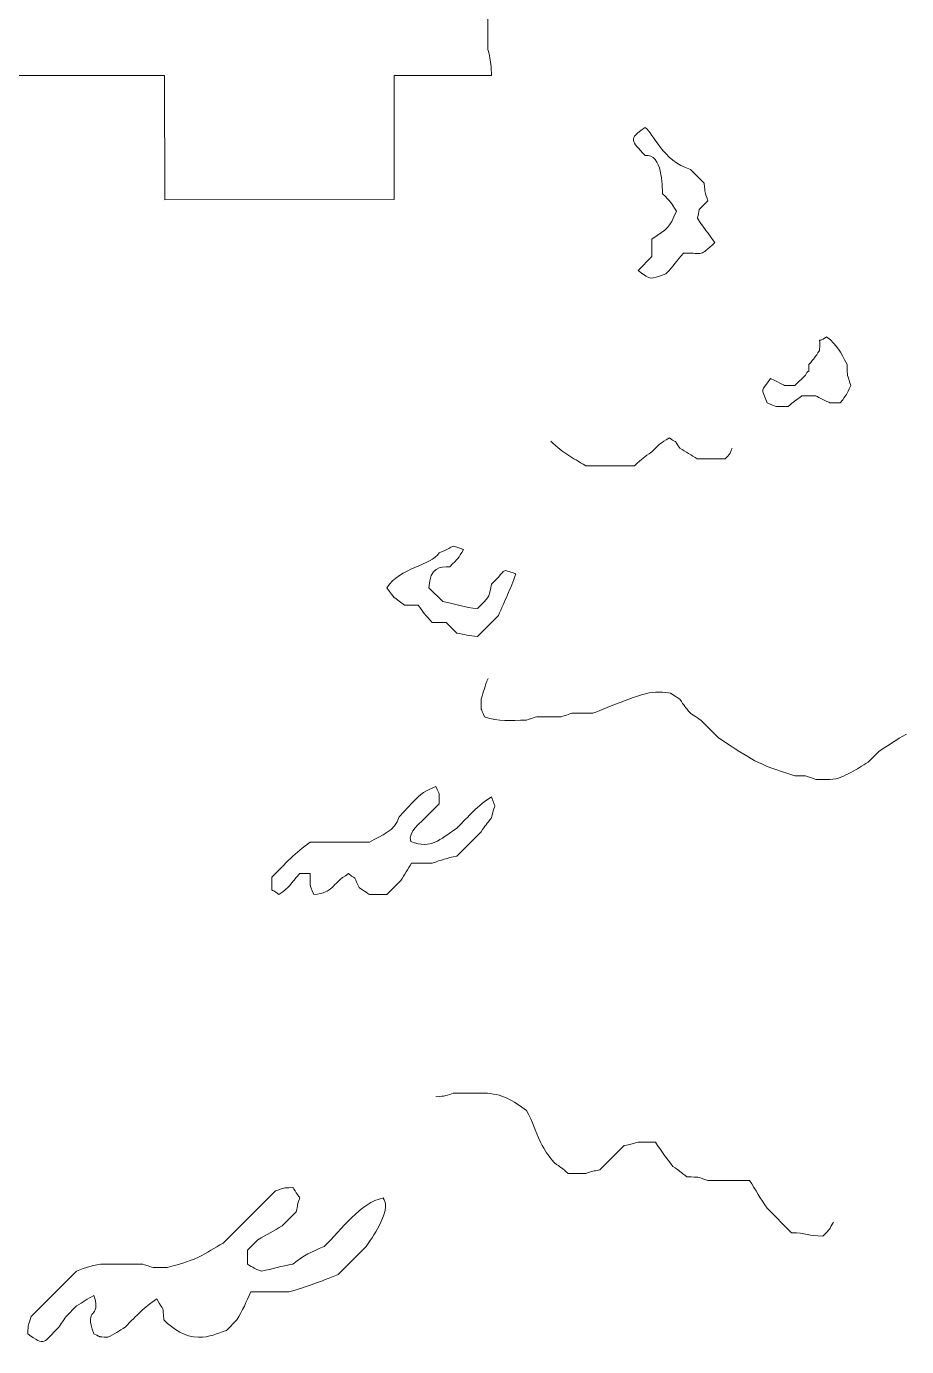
# Model space of a CAD drawing. Header units: centimetres. Extents: x -40.3 to 39, y -29.8 to 28.8.
# Drawn here: x -35.95 to -31.68, y -19.17 to -12.75 of the extents above; entities that cross this region are included whole.
import ezdxf

# ---------------------------------------------------------------- set-up
doc = ezdxf.new("R2010")
doc.units = ezdxf.units.CM
doc.header["$MEASUREMENT"] = 0
doc.layers.add('layer 1', color=7, linetype='Continuous')

msp = doc.modelspace()

# ---------------------------------------------------------------- linework, layer by layer
at = {"layer": 'layer 1', "color": 225, "lineweight": 0}
for points, knots in [([(-34.74378, -11.51179), (-34.74378, -11.51179), (-34.69296, -11.5626), (-34.69296, -11.5626), (-34.69296, -11.5626), (-34.548, -11.59317), (-34.42869, -11.70201), (-34.28638, -11.73202), (-34.28638, -11.73202), (-34.19093, -11.80734), (-33.99641, -11.92426), (-33.8798, -12.00306), (-33.8798, -12.00306), (-33.8798, -12.00306), (-33.81203, -12.07084), (-33.81203, -12.07084), (-33.81203, -12.07084), (-33.78444, -12.1121), (-33.78089, -12.11583), (-33.74427, -12.15551), (-33.74427, -12.15551), (-33.71727, -12.22287), (-33.67653, -12.28171), (-33.67653, -12.3588), (-33.67653, -12.3588), (-33.67653, -12.3588), (-33.67653, -12.40962), (-33.67653, -12.40962), (-33.67653, -12.40962), (-33.67653, -12.40962), (-33.67653, -12.51127), (-33.67653, -12.51127), (-33.67653, -12.51127), (-33.677, -12.51228), (-33.69243, -12.55925), (-33.69345, -12.56209), (-33.69345, -12.56209), (-33.69345, -12.56209), (-33.69345, -12.62986), (-33.69345, -12.62986), (-33.69345, -12.62986), (-33.69392, -12.63086), (-33.70937, -12.67783), (-33.7104, -12.68069), (-33.7104, -12.68069), (-33.7104, -12.68069), (-33.7104, -12.78233), (-33.7104, -12.78233), (-33.7104, -12.78233), (-33.7104, -12.78233), (-33.71042, -12.8162), (-33.71042, -12.8162), (-33.71042, -12.8162), (-33.71042, -12.8162), (-33.7104, -12.86702), (-33.7104, -12.86702), (-33.7104, -12.86702), (-33.69392, -12.91675), (-33.69345, -12.99264), (-33.69345, -12.99264), (-33.69345, -12.99264), (-33.69345, -12.99264), (-34.16639, -12.99264), (-34.16639, -12.99264), (-34.16639, -12.99264), (-34.16639, -12.99264), (-34.16551, -13.59487), (-34.16551, -13.59487), (-34.16551, -13.59487), (-34.16551, -13.59487), (-35.28077, -13.59648), (-35.28077, -13.59648), (-35.28077, -13.59648), (-35.28077, -13.59648), (-35.28164, -12.99262), (-35.28164, -12.99262), (-35.28164, -12.99262), (-35.28164, -12.99262), (-38.26751, -12.99262), (-38.26751, -12.99262), (-38.26751, -12.99262), (-38.26751, -12.99262), (-38.26662, -13.60563), (-38.26662, -13.60563), (-38.26662, -13.60563), (-38.26662, -13.60563), (-39.38189, -13.60723), (-39.38189, -13.60723), (-39.38189, -13.60723), (-39.38189, -13.60723), (-39.38279, -12.9926), (-39.38279, -12.9926), (-39.38279, -12.9926), (-39.38279, -12.9926), (-39.84303, -12.9926), (-39.84303, -12.9926), (-39.84303, -12.9926), (-39.84303, -12.9926), (-39.94466, -12.85003), (-39.94466, -12.85003), (-39.94466, -12.85003), (-39.94925, -12.79187), (-39.94404, -12.81951), (-39.96163, -12.76534), (-39.96163, -12.76534), (-39.96163, -12.76534), (-39.96161, -12.71452), (-39.96161, -12.71452), (-39.96161, -12.71452), (-39.96161, -12.71452), (-39.96161, -12.62983), (-39.96161, -12.62983), (-39.96161, -12.62983), (-39.96161, -12.62983), (-39.96161, -12.56207), (-39.96161, -12.56207), (-39.96161, -12.56207), (-39.94539, -12.51202), (-39.89764, -12.30647), (-39.89382, -12.2571), (-39.89382, -12.2571), (-39.84794, -12.17756), (-39.81929, -12.07334), (-39.78002, -11.98605), (-39.78002, -11.98605), (-39.7396, -11.8963), (-39.66072, -11.78192), (-39.60586, -11.69807), (-39.60586, -11.69807), (-39.60586, -11.69807), (-39.41952, -11.51174), (-39.41952, -11.51174), (-39.41952, -11.51174), (-39.35803, -11.47019), (-39.37528, -11.49177), (-39.33483, -11.42701), (-39.33483, -11.42701), (-39.37758, -11.36249), (-39.42667, -11.3417), (-39.50423, -11.32538), (-39.50423, -11.32538), (-39.56971, -11.27368), (-39.69866, -11.19081), (-39.77528, -11.13905), (-39.77528, -11.13905), (-39.77528, -11.13905), (-39.84303, -11.07127), (-39.84303, -11.07127), (-39.84303, -11.07127), (-39.89248, -10.9981), (-40.02939, -10.84928), (-40.02939, -10.76634), (-40.02939, -10.76634), (-40.02939, -10.76634), (-40.02941, -10.71552), (-40.02941, -10.71552), (-40.02941, -10.71552), (-39.90793, -10.34098), (-39.82781, -9.96208), (-39.66906, -9.59743), (-39.66906, -9.59743), (-39.57778, -9.38789), (-39.51392, -9.24478), (-39.40725, -9.03838), (-39.40725, -9.03838), (-39.30275, -8.8362), (-39.20906, -8.71034), (-39.16541, -8.47934), (-39.16541, -8.47934), (-39.18189, -8.42959), (-39.17824, -8.44816), (-39.18236, -8.39463), (-39.18236, -8.39463), (-39.20641, -8.36418), (-39.21249, -8.35786), (-39.23315, -8.32691), (-39.23315, -8.32691), (-39.26361, -8.30281), (-39.26995, -8.29677), (-39.30092, -8.27607), (-39.30092, -8.27607), (-39.30092, -8.27607), (-39.36868, -8.20831), (-39.36868, -8.20831), (-39.36868, -8.20831), (-39.39628, -8.16701), (-39.39982, -8.1633), (-39.4364, -8.12364), (-39.4364, -8.12364), (-39.458, -8.06988), (-39.47407, -8.03838), (-39.50419, -7.98807), (-39.50419, -7.98807), (-39.50419, -7.98807), (-39.50419, -7.92033), (-39.50419, -7.92033), (-39.50419, -7.92033), (-39.51915, -7.87871), (-39.51364, -7.89128), (-39.52113, -7.85256), (-39.52113, -7.85256), (-39.52066, -7.85156), (-39.50521, -7.80459), (-39.50421, -7.80175), (-39.50421, -7.80175), (-39.50421, -7.80175), (-39.50419, -7.73398), (-39.50419, -7.73398), (-39.50419, -7.73398), (-39.36586, -7.33427), (-39.08194, -7.11286), (-38.94513, -6.71755), (-38.94513, -6.71755), (-38.94513, -6.71755), (-38.94513, -6.41262), (-38.94513, -6.41262), (-38.94513, -6.41262), (-38.93015, -6.37096), (-38.93568, -6.38357), (-38.92818, -6.34488), (-38.92818, -6.34488), (-38.92818, -6.34488), (-38.8096, -6.22628), (-38.8096, -6.22628), (-38.8096, -6.22628), (-38.78324, -6.21046), (-38.67826, -6.14159), (-38.65713, -6.14159), (-38.65713, -6.14159), (-38.64656, -6.14157), (-38.55906, -6.18415), (-38.53853, -6.19239), (-38.53853, -6.19239), (-38.53853, -6.19239), (-38.47076, -6.19241), (-38.47076, -6.19241), (-38.47076, -6.19241), (-38.43903, -6.13943), (-38.36913, -6.01582), (-38.36913, -5.95522), (-38.36913, -5.95522), (-38.36913, -5.90767), (-38.429, -5.77801), (-38.45384, -5.73499), (-38.45384, -5.73499), (-38.45499, -5.68122), (-38.50419, -5.46681), (-38.52158, -5.41311), (-38.52158, -5.41311), (-38.52158, -5.41311), (-38.52158, -5.3284), (-38.52158, -5.3284), (-38.52158, -5.3284), (-38.52205, -5.3274), (-38.5375, -5.2804), (-38.53853, -5.27761), (-38.53853, -5.27761), (-38.53853, -5.27761), (-38.53855, -5.159), (-38.53855, -5.159), (-38.53855, -5.159), (-38.53855, -5.159), (-38.53853, -4.97266), (-38.53853, -4.97266), (-38.53853, -4.97266), (-38.53853, -4.97266), (-38.53853, -4.88795), (-38.53853, -4.88795), (-38.53853, -4.88795), (-38.53808, -4.88695), (-38.52261, -4.83997), (-38.52158, -4.83713), (-38.52158, -4.83713), (-38.52158, -4.83713), (-38.52158, -4.78631), (-38.52158, -4.78631), (-38.52158, -4.78631), (-38.50617, -4.74181), (-38.49678, -4.71578), (-38.48771, -4.66775), (-38.48771, -4.66775), (-38.48771, -4.66775), (-38.41995, -4.59997), (-38.41995, -4.59997), (-38.41995, -4.59997), (-38.40891, -4.59497), (-38.37959, -4.58304), (-38.36913, -4.58302), (-38.36913, -4.58302), (-38.36913, -4.58302), (-38.31831, -4.58304), (-38.31831, -4.58304), (-38.31831, -4.58304), (-38.2657, -4.6001), (-38.23541, -4.59986), (-38.18278, -4.61694), (-38.18278, -4.61694), (-38.18278, -4.61694), (-38.11502, -4.61692), (-38.11502, -4.61692), (-38.11502, -4.61692), (-38.11502, -4.61692), (-38.04726, -4.61692), (-38.04726, -4.61692), (-38.04726, -4.61692), (-38.01708, -4.61694), (-37.44754, -4.27891), (-37.3188, -4.22726), (-37.3188, -4.22726), (-37.24918, -4.22726), (-37.27511, -4.22171), (-37.21717, -4.24423), (-37.21717, -4.24423), (-37.21717, -4.24423), (-37.21714, -4.44752), (-37.21714, -4.44752), (-37.21714, -4.44752), (-37.21759, -4.44852), (-37.23307, -4.4955), (-37.23409, -4.49833), (-37.23409, -4.49833), (-37.23409, -4.49833), (-37.23411, -4.5661), (-37.23411, -4.5661), (-37.23411, -4.5661), (-37.21764, -4.61583), (-37.22126, -4.59726), (-37.21714, -4.65079), (-37.21714, -4.65079), (-37.18927, -4.73129), (-37.21153, -4.70043), (-37.14938, -4.76937), (-37.14938, -4.76937), (-37.07976, -4.76939), (-37.10569, -4.77494), (-37.04775, -4.75244), (-37.04775, -4.75244), (-36.99832, -4.77543), (-36.96301, -4.78567), (-36.91222, -4.80324), (-36.91222, -4.80324), (-36.81438, -4.80324), (-36.69294, -4.78695), (-36.60729, -4.82019), (-36.60729, -4.82019), (-36.61636, -4.86823), (-36.62575, -4.89429), (-36.64112, -4.93877), (-36.64112, -4.93877), (-36.64112, -4.93877), (-36.72585, -5.0235), (-36.72585, -5.0235), (-36.72585, -5.0235), (-36.79541, -5.03814), (-36.77387, -5.027), (-36.81054, -5.07432), (-36.81054, -5.07432), (-36.78156, -5.1224), (-36.78546, -5.11536), (-36.7428, -5.15898), (-36.7428, -5.15898), (-36.71911, -5.232), (-36.7146, -5.23889), (-36.7428, -5.31146), (-36.7428, -5.31146), (-36.80762, -5.33664), (-36.80499, -5.3284), (-36.87835, -5.3284), (-36.87835, -5.3284), (-36.9138, -5.37337), (-36.99691, -5.57967), (-36.99691, -5.63333), (-36.99691, -5.63333), (-36.99691, -5.69704), (-36.88155, -5.8595), (-36.8614, -5.9552), (-36.8614, -5.9552), (-36.90942, -5.99313), (-36.93192, -6.00201), (-36.97998, -6.03991), (-36.97998, -6.03991), (-36.98476, -6.10236), (-36.99548, -6.10846), (-36.99691, -6.17544), (-36.99691, -6.17544), (-36.99691, -6.17544), (-37.06467, -6.24322), (-37.06467, -6.24322), (-37.06467, -6.24322), (-37.06467, -6.24322), (-37.06467, -6.31097), (-37.06467, -6.31097), (-37.06467, -6.31097), (-37.06467, -6.31097), (-37.11547, -6.36176), (-37.11547, -6.36176), (-37.11547, -6.36176), (-37.12191, -6.4453), (-37.12567, -6.43495), (-37.18325, -6.49733), (-37.18325, -6.49733), (-37.18325, -6.49733), (-37.26792, -6.49731), (-37.26792, -6.49731), (-37.26792, -6.49731), (-37.31009, -6.48363), (-37.34437, -6.4771), (-37.38652, -6.46344), (-37.38652, -6.46344), (-37.38652, -6.46344), (-37.43734, -6.46342), (-37.43734, -6.46342), (-37.43734, -6.46342), (-37.47896, -6.44846), (-37.46637, -6.45396), (-37.50508, -6.44652), (-37.50508, -6.44652), (-37.555, -6.45595), (-37.57822, -6.46173), (-37.62368, -6.48037), (-37.62368, -6.48037), (-37.62368, -6.48037), (-37.62368, -6.5312), (-37.62368, -6.5312), (-37.62368, -6.5312), (-37.55099, -6.58034), (-37.50258, -6.63534), (-37.43734, -6.7006), (-37.43734, -6.7006), (-37.43623, -6.70261), (-37.40532, -6.74854), (-37.40345, -6.75142), (-37.40345, -6.75142), (-37.40345, -6.75142), (-37.35265, -6.80226), (-37.35265, -6.80226), (-37.35265, -6.80226), (-37.31859, -6.85429), (-37.23405, -6.98015), (-37.23405, -7.0394), (-37.23405, -7.0394), (-37.23405, -7.0394), (-37.23405, -7.09022), (-37.23405, -7.09022), (-37.23405, -7.09022), (-37.23405, -7.24079), (-37.4441, -7.27688), (-37.3357, -7.42904), (-37.3357, -7.42904), (-37.28941, -7.41049), (-37.28465, -7.40584), (-37.23405, -7.39519), (-37.23405, -7.39519), (-37.23405, -7.39519), (-37.08157, -7.54766), (-37.08157, -7.54766), (-37.08157, -7.54766), (-37.10305, -7.60174), (-37.09703, -7.56382), (-37.0985, -7.63235), (-37.0985, -7.63235), (-37.03366, -7.65749), (-37.03633, -7.64929), (-36.96295, -7.64927), (-36.96295, -7.64927), (-36.73729, -7.57118), (-36.45661, -7.38308), (-36.25146, -7.34435), (-36.25146, -7.34435), (-36.23409, -7.37374), (-36.21817, -7.39975), (-36.20062, -7.42904), (-36.20062, -7.42904), (-36.19371, -7.51744), (-36.21518, -7.44577), (-36.16675, -7.51377)], [0, 0, 0, 0, 0.0083333, 0.0083333, 0.0083333, 0.0083333, 0.0166667, 0.0166667, 0.0166667, 0.0166667, 0.025, 0.025, 0.025, 0.025, 0.0333333, 0.0333333, 0.0333333, 0.0333333, 0.0416667, 0.0416667, 0.0416667, 0.0416667, 0.05, 0.05, 0.05, 0.05, 0.0583333, 0.0583333, 0.0583333, 0.0583333, 0.0666667, 0.0666667, 0.0666667, 0.0666667, 0.075, 0.075, 0.075, 0.075, 0.0833333, 0.0833333, 0.0833333, 0.0833333, 0.0916667, 0.0916667, 0.0916667, 0.0916667, 0.1, 0.1, 0.1, 0.1, 0.1083333, 0.1083333, 0.1083333, 0.1083333, 0.1166667, 0.1166667, 0.1166667, 0.1166667, 0.125, 0.125, 0.125, 0.125, 0.1333333, 0.1333333, 0.1333333, 0.1333333, 0.1416667, 0.1416667, 0.1416667, 0.1416667, 0.15, 0.15, 0.15, 0.15, 0.1583333, 0.1583333, 0.1583333, 0.1583333, 0.1666667, 0.1666667, 0.1666667, 0.1666667, 0.175, 0.175, 0.175, 0.175, 0.1833333, 0.1833333, 0.1833333, 0.1833333, 0.1916667, 0.1916667, 0.1916667, 0.1916667, 0.2, 0.2, 0.2, 0.2, 0.2083333, 0.2083333, 0.2083333, 0.2083333, 0.2166667, 0.2166667, 0.2166667, 0.2166667, 0.225, 0.225, 0.225, 0.225, 0.2333333, 0.2333333, 0.2333333, 0.2333333, 0.2416667, 0.2416667, 0.2416667, 0.2416667, 0.25, 0.25, 0.25, 0.25, 0.2583333, 0.2583333, 0.2583333, 0.2583333, 0.2666667, 0.2666667, 0.2666667, 0.2666667, 0.275, 0.275, 0.275, 0.275, 0.2833333, 0.2833333, 0.2833333, 0.2833333, 0.2916667, 0.2916667, 0.2916667, 0.2916667, 0.3, 0.3, 0.3, 0.3, 0.3083333, 0.3083333, 0.3083333, 0.3083333, 0.3166667, 0.3166667, 0.3166667, 0.3166667, 0.325, 0.325, 0.325, 0.325, 0.3333333, 0.3333333, 0.3333333, 0.3333333, 0.3416667, 0.3416667, 0.3416667, 0.3416667, 0.35, 0.35, 0.35, 0.35, 0.3583333, 0.3583333, 0.3583333, 0.3583333, 0.3666667, 0.3666667, 0.3666667, 0.3666667, 0.375, 0.375, 0.375, 0.375, 0.3833333, 0.3833333, 0.3833333, 0.3833333, 0.3916667, 0.3916667, 0.3916667, 0.3916667, 0.4, 0.4, 0.4, 0.4, 0.4083333, 0.4083333, 0.4083333, 0.4083333, 0.4166667, 0.4166667, 0.4166667, 0.4166667, 0.425, 0.425, 0.425, 0.425, 0.4333333, 0.4333333, 0.4333333, 0.4333333, 0.4416667, 0.4416667, 0.4416667, 0.4416667, 0.45, 0.45, 0.45, 0.45, 0.4583333, 0.4583333, 0.4583333, 0.4583333, 0.4666667, 0.4666667, 0.4666667, 0.4666667, 0.475, 0.475, 0.475, 0.475, 0.4833333, 0.4833333, 0.4833333, 0.4833333, 0.4916667, 0.4916667, 0.4916667, 0.4916667, 0.5, 0.5, 0.5, 0.5, 0.5083333, 0.5083333, 0.5083333, 0.5083333, 0.5166667, 0.5166667, 0.5166667, 0.5166667, 0.525, 0.525, 0.525, 0.525, 0.5333333, 0.5333333, 0.5333333, 0.5333333, 0.5416667, 0.5416667, 0.5416667, 0.5416667, 0.55, 0.55, 0.55, 0.55, 0.5583333, 0.5583333, 0.5583333, 0.5583333, 0.5666667, 0.5666667, 0.5666667, 0.5666667, 0.575, 0.575, 0.575, 0.575, 0.5833333, 0.5833333, 0.5833333, 0.5833333, 0.5916667, 0.5916667, 0.5916667, 0.5916667, 0.6, 0.6, 0.6, 0.6, 0.6083333, 0.6083333, 0.6083333, 0.6083333, 0.6166667, 0.6166667, 0.6166667, 0.6166667, 0.625, 0.625, 0.625, 0.625, 0.6333333, 0.6333333, 0.6333333, 0.6333333, 0.6416667, 0.6416667, 0.6416667, 0.6416667, 0.65, 0.65, 0.65, 0.65, 0.6583333, 0.6583333, 0.6583333, 0.6583333, 0.6666667, 0.6666667, 0.6666667, 0.6666667, 0.675, 0.675, 0.675, 0.675, 0.6833333, 0.6833333, 0.6833333, 0.6833333, 0.6916667, 0.6916667, 0.6916667, 0.6916667, 0.7, 0.7, 0.7, 0.7, 0.7083333, 0.7083333, 0.7083333, 0.7083333, 0.7166667, 0.7166667, 0.7166667, 0.7166667, 0.725, 0.725, 0.725, 0.725, 0.7333333, 0.7333333, 0.7333333, 0.7333333, 0.7416667, 0.7416667, 0.7416667, 0.7416667, 0.75, 0.75, 0.75, 0.75, 0.7583333, 0.7583333, 0.7583333, 0.7583333, 0.7666667, 0.7666667, 0.7666667, 0.7666667, 0.775, 0.775, 0.775, 0.775, 0.7833333, 0.7833333, 0.7833333, 0.7833333, 0.7916667, 0.7916667, 0.7916667, 0.7916667, 0.8, 0.8, 0.8, 0.8, 0.8083333, 0.8083333, 0.8083333, 0.8083333, 0.8166667, 0.8166667, 0.8166667, 0.8166667, 0.825, 0.825, 0.825, 0.825, 0.8333333, 0.8333333, 0.8333333, 0.8333333, 0.8416667, 0.8416667, 0.8416667, 0.8416667, 0.85, 0.85, 0.85, 0.85, 0.8583333, 0.8583333, 0.8583333, 0.8583333, 0.8666667, 0.8666667, 0.8666667, 0.8666667, 0.875, 0.875, 0.875, 0.875, 0.8833333, 0.8833333, 0.8833333, 0.8833333, 0.8916667, 0.8916667, 0.8916667, 0.8916667, 0.9, 0.9, 0.9, 0.9, 0.9083333, 0.9083333, 0.9083333, 0.9083333, 0.9166667, 0.9166667, 0.9166667, 0.9166667, 0.925, 0.925, 0.925, 0.925, 0.9333333, 0.9333333, 0.9333333, 0.9333333, 0.9416667, 0.9416667, 0.9416667, 0.9416667, 0.95, 0.95, 0.95, 0.95, 0.9583333, 0.9583333, 0.9583333, 0.9583333, 0.9666667, 0.9666667, 0.9666667, 0.9666667, 0.975, 0.975, 0.975, 0.975, 0.9833333, 0.9833333, 0.9833333, 0.9833333, 1, 1, 1, 1]), ([(-32.60878, -13.80446), (-32.63781, -13.7615), (-32.6666, -13.7298), (-32.69347, -13.68586), (-32.69347, -13.68586), (-32.67497, -13.61767), (-32.6984, -13.663), (-32.64265, -13.60119), (-32.64265, -13.60119), (-32.65915, -13.55146), (-32.65548, -13.57001), (-32.65958, -13.51648), (-32.65958, -13.51648), (-32.65958, -13.51648), (-32.72736, -13.44872), (-32.72736, -13.44872), (-32.72736, -13.44872), (-32.86238, -13.4074), (-32.90417, -13.27494), (-32.94758, -13.24545), (-32.94758, -13.24545), (-33.03186, -13.30263), (-33.01261, -13.30884), (-32.94758, -13.38098), (-32.94758, -13.38098), (-32.86191, -13.37159), (-32.86398, -13.53266), (-32.86287, -13.56732), (-32.86287, -13.56732), (-32.81982, -13.61037), (-32.82375, -13.60527), (-32.79513, -13.65203), (-32.79513, -13.65203), (-32.83111, -13.7371), (-32.83628, -13.73523), (-32.91371, -13.78756), (-32.91371, -13.78756), (-32.91371, -13.78756), (-32.91371, -13.87227), (-32.91371, -13.87227), (-32.91371, -13.87227), (-32.91371, -13.87227), (-32.98149, -13.93999), (-32.98149, -13.93999), (-32.98149, -13.93999), (-32.91166, -13.98974), (-32.93008, -13.98423), (-32.84594, -13.95694), (-32.84594, -13.95694), (-32.80953, -13.91752), (-32.79342, -13.895), (-32.76123, -13.8553), (-32.76123, -13.8553), (-32.6545, -13.85528), (-32.68685, -13.87487), (-32.60878, -13.80446)], [0, 0, 0, 0, 0.0666667, 0.0666667, 0.0666667, 0.0666667, 0.1333333, 0.1333333, 0.1333333, 0.1333333, 0.2, 0.2, 0.2, 0.2, 0.2666667, 0.2666667, 0.2666667, 0.2666667, 0.3333333, 0.3333333, 0.3333333, 0.3333333, 0.4, 0.4, 0.4, 0.4, 0.4666667, 0.4666667, 0.4666667, 0.4666667, 0.5333333, 0.5333333, 0.5333333, 0.5333333, 0.6, 0.6, 0.6, 0.6, 0.6666667, 0.6666667, 0.6666667, 0.6666667, 0.7333333, 0.7333333, 0.7333333, 0.7333333, 0.8, 0.8, 0.8, 0.8, 0.8666667, 0.8666667, 0.8666667, 0.8666667, 1, 1, 1, 1]), ([(-31.96502, -14.39733), (-32.00397, -14.33229), (-32.0076, -14.30636), (-32.06665, -14.26182), (-32.06665, -14.26182), (-32.1195, -14.30557), (-32.09169, -14.24169), (-32.10056, -14.32956), (-32.10056, -14.32956), (-32.12105, -14.36164), (-32.12662, -14.36661), (-32.15136, -14.3973), (-32.15136, -14.3973), (-32.15136, -14.46483), (-32.1485, -14.40221), (-32.16829, -14.44812), (-32.16829, -14.44812), (-32.16829, -14.44812), (-32.21912, -14.49896), (-32.21912, -14.49896), (-32.21912, -14.49896), (-32.21912, -14.49896), (-32.26994, -14.49894), (-32.26994, -14.49894), (-32.26994, -14.49894), (-32.28074, -14.49281), (-32.32595, -14.47126), (-32.33768, -14.46509), (-32.33768, -14.46509), (-32.38468, -14.53106), (-32.38432, -14.50718), (-32.35463, -14.58369), (-32.35463, -14.58369), (-32.29666, -14.60619), (-32.32262, -14.6006), (-32.253, -14.6006), (-32.253, -14.6006), (-32.22254, -14.57654), (-32.21618, -14.57048), (-32.18523, -14.5498), (-32.18523, -14.5498), (-32.18523, -14.5498), (-32.11747, -14.54978), (-32.11747, -14.54978), (-32.11747, -14.54978), (-32.10667, -14.55597), (-32.06144, -14.57752), (-32.04973, -14.58369), (-32.04973, -14.58369), (-32.04973, -14.58369), (-31.99891, -14.58369), (-31.99891, -14.58369), (-31.99891, -14.58369), (-31.96339, -14.53494), (-31.97313, -14.55038), (-31.94809, -14.49896), (-31.94809, -14.49896), (-31.96623, -14.44298), (-31.96504, -14.46127), (-31.96502, -14.39733)], [0, 0, 0, 0, 0.0625, 0.0625, 0.0625, 0.0625, 0.125, 0.125, 0.125, 0.125, 0.1875, 0.1875, 0.1875, 0.1875, 0.25, 0.25, 0.25, 0.25, 0.3125, 0.3125, 0.3125, 0.3125, 0.375, 0.375, 0.375, 0.375, 0.4375, 0.4375, 0.4375, 0.4375, 0.5, 0.5, 0.5, 0.5, 0.5625, 0.5625, 0.5625, 0.5625, 0.625, 0.625, 0.625, 0.625, 0.6875, 0.6875, 0.6875, 0.6875, 0.75, 0.75, 0.75, 0.75, 0.8125, 0.8125, 0.8125, 0.8125, 0.875, 0.875, 0.875, 0.875, 1, 1, 1, 1]), ([(-33.40502, -14.7701), (-33.3398, -14.83033), (-33.3055, -14.84681), (-33.23558, -14.8887), (-33.23558, -14.8887), (-33.23558, -14.8887), (-32.99844, -14.88872), (-32.99844, -14.88872), (-32.99844, -14.88872), (-32.95859, -14.85202), (-32.95479, -14.84871), (-32.91371, -14.82094), (-32.91371, -14.82094), (-32.87066, -14.77791), (-32.87578, -14.78178), (-32.82902, -14.7532), (-32.82902, -14.7532), (-32.77664, -14.79091), (-32.8167, -14.75094), (-32.7782, -14.80401), (-32.7782, -14.80401), (-32.74881, -14.82135), (-32.7228, -14.83727), (-32.69351, -14.85481), (-32.69351, -14.85481), (-32.69351, -14.85481), (-32.55801, -14.85481), (-32.55801, -14.85481), (-32.55801, -14.85481), (-32.52277, -14.81964), (-32.53558, -14.82418), (-32.52409, -14.80401)], [0, 0, 0, 0, 0.1111111, 0.1111111, 0.1111111, 0.1111111, 0.2222222, 0.2222222, 0.2222222, 0.2222222, 0.3333333, 0.3333333, 0.3333333, 0.3333333, 0.4444444, 0.4444444, 0.4444444, 0.4444444, 0.5555556, 0.5555556, 0.5555556, 0.5555556, 0.6666667, 0.6666667, 0.6666667, 0.6666667, 0.7777778, 0.7777778, 0.7777778, 0.7777778, 1, 1, 1, 1]), ([(-33.57438, -15.41378), (-33.65384, -15.39075), (-33.61115, -15.38456), (-33.69298, -15.4646), (-33.69298, -15.4646), (-33.70956, -15.54329), (-33.70444, -15.52218), (-33.76074, -15.58318), (-33.76074, -15.58318), (-33.82492, -15.57825), (-33.86857, -15.56094), (-33.93014, -15.54931), (-33.93014, -15.54931), (-33.93014, -15.54931), (-33.99791, -15.48157), (-33.99791, -15.48157), (-33.99791, -15.48157), (-33.99148, -15.38025), (-33.94261, -15.37948), (-33.89627, -15.37993), (-33.89627, -15.37993), (-33.85322, -15.33688), (-33.85713, -15.34198), (-33.82853, -15.29522), (-33.82853, -15.29522), (-33.90579, -15.27115), (-33.85677, -15.27593), (-33.94711, -15.31215), (-33.94711, -15.31215), (-33.98847, -15.3759), (-34.13687, -15.38269), (-34.20124, -15.48159), (-34.20124, -15.48159), (-34.16248, -15.54003), (-34.17388, -15.51977), (-34.11653, -15.56626), (-34.11653, -15.56626), (-34.11653, -15.56626), (-34.04877, -15.56628), (-34.04877, -15.56628), (-34.04877, -15.56628), (-34.02117, -15.60755), (-34.01763, -15.61129), (-33.981, -15.65099), (-33.981, -15.65099), (-33.981, -15.65099), (-33.91326, -15.65097), (-33.91326, -15.65097), (-33.91326, -15.65097), (-33.91326, -15.65097), (-33.86244, -15.7018), (-33.86244, -15.7018), (-33.86244, -15.7018), (-33.82477, -15.70891), (-33.80104, -15.71563), (-33.76081, -15.71871), (-33.76081, -15.71871), (-33.76081, -15.71871), (-33.65917, -15.61707), (-33.65917, -15.61707), (-33.65917, -15.61707), (-33.62996, -15.54423), (-33.60108, -15.49064), (-33.57438, -15.41378)], [0, 0, 0, 0, 0.0588235, 0.0588235, 0.0588235, 0.0588235, 0.1176471, 0.1176471, 0.1176471, 0.1176471, 0.1764706, 0.1764706, 0.1764706, 0.1764706, 0.2352941, 0.2352941, 0.2352941, 0.2352941, 0.2941176, 0.2941176, 0.2941176, 0.2941176, 0.3529412, 0.3529412, 0.3529412, 0.3529412, 0.4117647, 0.4117647, 0.4117647, 0.4117647, 0.4705882, 0.4705882, 0.4705882, 0.4705882, 0.5294118, 0.5294118, 0.5294118, 0.5294118, 0.5882353, 0.5882353, 0.5882353, 0.5882353, 0.6470588, 0.6470588, 0.6470588, 0.6470588, 0.7058824, 0.7058824, 0.7058824, 0.7058824, 0.7647059, 0.7647059, 0.7647059, 0.7647059, 0.8235294, 0.8235294, 0.8235294, 0.8235294, 0.8823529, 0.8823529, 0.8823529, 0.8823529, 1, 1, 1, 1]), ([(-33.70995, -15.92202), (-33.72625, -15.96187), (-33.73054, -15.98274), (-33.7438, -16.02366), (-33.7438, -16.02366), (-33.7438, -16.09174), (-33.74674, -16.05716), (-33.72685, -16.10837), (-33.72685, -16.10837), (-33.65676, -16.13556), (-33.6037, -16.12529), (-33.52356, -16.12529), (-33.52356, -16.12529), (-33.52254, -16.12488), (-33.47558, -16.10939), (-33.47274, -16.10839), (-33.47274, -16.10839), (-33.47274, -16.10839), (-33.35416, -16.10839), (-33.35416, -16.10839), (-33.35416, -16.10839), (-33.35314, -16.10798), (-33.30616, -16.09244), (-33.30334, -16.09144), (-33.30334, -16.09144), (-33.30334, -16.09144), (-33.20171, -16.09144), (-33.20171, -16.09144), (-33.20171, -16.09144), (-33.12502, -16.06487), (-32.96884, -15.98978), (-32.89678, -15.98981), (-32.89678, -15.98981), (-32.89678, -15.98981), (-32.86289, -15.98981), (-32.86289, -15.98981), (-32.86289, -15.98981), (-32.81359, -15.98981), (-32.81683, -16.00137), (-32.77818, -16.02366), (-32.77818, -16.02366), (-32.75767, -16.05571), (-32.75212, -16.06075), (-32.72736, -16.09144), (-32.72736, -16.09144), (-32.7254, -16.09244), (-32.67943, -16.12345), (-32.67657, -16.12531), (-32.67657, -16.12531), (-32.67657, -16.12531), (-32.59186, -16.21), (-32.59186, -16.21), (-32.59186, -16.21), (-32.41644, -16.32474), (-32.41586, -16.33257), (-32.21915, -16.39637), (-32.21915, -16.39637), (-32.21915, -16.39637), (-32.16835, -16.39637), (-32.16835, -16.39637), (-32.16835, -16.39637), (-32.16733, -16.39677), (-32.12035, -16.41227), (-32.11751, -16.41329), (-32.11751, -16.41329), (-32.11751, -16.41329), (-32.04977, -16.41331), (-32.04977, -16.41331), (-32.04977, -16.41331), (-32.00928, -16.41329), (-31.98111, -16.39474), (-31.94813, -16.3794), (-31.94813, -16.3794), (-31.91565, -16.36237), (-31.89454, -16.34896), (-31.8634, -16.3286), (-31.8634, -16.3286), (-31.8634, -16.3286), (-31.81258, -16.27776), (-31.81258, -16.27776), (-31.81258, -16.27776), (-31.76518, -16.2468), (-31.72662, -16.21958), (-31.67708, -16.19308)], [0, 0, 0, 0, 0.0454545, 0.0454545, 0.0454545, 0.0454545, 0.0909091, 0.0909091, 0.0909091, 0.0909091, 0.1363636, 0.1363636, 0.1363636, 0.1363636, 0.1818182, 0.1818182, 0.1818182, 0.1818182, 0.2272727, 0.2272727, 0.2272727, 0.2272727, 0.2727273, 0.2727273, 0.2727273, 0.2727273, 0.3181818, 0.3181818, 0.3181818, 0.3181818, 0.3636364, 0.3636364, 0.3636364, 0.3636364, 0.4090909, 0.4090909, 0.4090909, 0.4090909, 0.4545455, 0.4545455, 0.4545455, 0.4545455, 0.5, 0.5, 0.5, 0.5, 0.5454545, 0.5454545, 0.5454545, 0.5454545, 0.5909091, 0.5909091, 0.5909091, 0.5909091, 0.6363636, 0.6363636, 0.6363636, 0.6363636, 0.6818182, 0.6818182, 0.6818182, 0.6818182, 0.7272727, 0.7272727, 0.7272727, 0.7272727, 0.7727273, 0.7727273, 0.7727273, 0.7727273, 0.8181818, 0.8181818, 0.8181818, 0.8181818, 0.8636364, 0.8636364, 0.8636364, 0.8636364, 0.9090909, 0.9090909, 0.9090909, 0.9090909, 1, 1, 1, 1]), ([(-34.09956, -16.54895), (-34.03509, -16.48445), (-34.04249, -16.48046), (-33.96404, -16.44731), (-33.96404, -16.44731), (-33.94417, -16.49847), (-33.94709, -16.46394), (-33.94709, -16.532), (-33.94709, -16.532), (-33.94709, -16.532), (-34.03178, -16.61669), (-34.03178, -16.61669), (-34.03178, -16.61669), (-34.03178, -16.61669), (-34.10236, -16.6684), (-34.08501, -16.71527), (-34.08501, -16.71527), (-33.98461, -16.7536), (-33.94799, -16.70652), (-33.8624, -16.65056), (-33.8624, -16.65056), (-33.80358, -16.59174), (-33.75998, -16.53909), (-33.69298, -16.49809), (-33.69298, -16.49809), (-33.6688, -16.57578), (-33.67595, -16.50959), (-33.69298, -16.59972), (-33.69298, -16.59972), (-33.71706, -16.63018), (-33.72312, -16.63654), (-33.7438, -16.66751), (-33.7438, -16.66751), (-33.7438, -16.66751), (-33.8624, -16.78609), (-33.8624, -16.78609), (-33.8624, -16.78609), (-33.91044, -16.79516), (-33.93648, -16.80455), (-33.98098, -16.81996), (-33.98098, -16.81996), (-33.98098, -16.81996), (-34.08262, -16.81998), (-34.08262, -16.81998), (-34.08262, -16.81998), (-34.09997, -16.84935), (-34.11589, -16.87534), (-34.13346, -16.90465), (-34.13346, -16.90465), (-34.13346, -16.90465), (-34.2012, -16.97243), (-34.2012, -16.97243), (-34.2012, -16.97243), (-34.2012, -16.97243), (-34.28589, -16.97241), (-34.28589, -16.97241), (-34.28589, -16.97241), (-34.28791, -16.97141), (-34.33382, -16.94038), (-34.3367, -16.93854), (-34.3367, -16.93854), (-34.37173, -16.86489), (-34.33824, -16.91186), (-34.38752, -16.8708), (-34.38752, -16.8708), (-34.47725, -16.92567), (-34.4555, -16.96242), (-34.55694, -16.97243), (-34.55694, -16.97243), (-34.57946, -16.91447), (-34.57389, -16.94042), (-34.57389, -16.8708), (-34.57389, -16.8708), (-34.57389, -16.8708), (-34.62471, -16.8708), (-34.62471, -16.8708), (-34.62471, -16.8708), (-34.67606, -16.92642), (-34.66871, -16.93425), (-34.72636, -16.97243), (-34.72636, -16.97243), (-34.77336, -16.93203), (-34.75821, -16.9808), (-34.76021, -16.88772), (-34.76021, -16.88772), (-34.69497, -16.82248), (-34.64654, -16.76746), (-34.57387, -16.71835), (-34.57387, -16.71835), (-34.57387, -16.71835), (-34.28587, -16.71832), (-34.28587, -16.71832), (-34.28587, -16.71832), (-34.22572, -16.6823), (-34.16413, -16.66601), (-34.14118, -16.59501), (-34.14118, -16.59501), (-34.14118, -16.59501), (-34.09956, -16.54895), (-34.09956, -16.54895)], [0, 0, 0, 0, 0.0384615, 0.0384615, 0.0384615, 0.0384615, 0.0769231, 0.0769231, 0.0769231, 0.0769231, 0.1153846, 0.1153846, 0.1153846, 0.1153846, 0.1538462, 0.1538462, 0.1538462, 0.1538462, 0.1923077, 0.1923077, 0.1923077, 0.1923077, 0.2307692, 0.2307692, 0.2307692, 0.2307692, 0.2692308, 0.2692308, 0.2692308, 0.2692308, 0.3076923, 0.3076923, 0.3076923, 0.3076923, 0.3461538, 0.3461538, 0.3461538, 0.3461538, 0.3846154, 0.3846154, 0.3846154, 0.3846154, 0.4230769, 0.4230769, 0.4230769, 0.4230769, 0.4615385, 0.4615385, 0.4615385, 0.4615385, 0.5, 0.5, 0.5, 0.5, 0.5384615, 0.5384615, 0.5384615, 0.5384615, 0.5769231, 0.5769231, 0.5769231, 0.5769231, 0.6153846, 0.6153846, 0.6153846, 0.6153846, 0.6538462, 0.6538462, 0.6538462, 0.6538462, 0.6923077, 0.6923077, 0.6923077, 0.6923077, 0.7307692, 0.7307692, 0.7307692, 0.7307692, 0.7692308, 0.7692308, 0.7692308, 0.7692308, 0.8076923, 0.8076923, 0.8076923, 0.8076923, 0.8461538, 0.8461538, 0.8461538, 0.8461538, 0.8846154, 0.8846154, 0.8846154, 0.8846154, 0.9230769, 0.9230769, 0.9230769, 0.9230769, 1, 1, 1, 1]), ([(-33.96404, -17.95493), (-33.90827, -17.95054), (-33.93147, -17.95534), (-33.87933, -17.93799), (-33.87933, -17.93799), (-33.87933, -17.93799), (-33.82851, -17.93801), (-33.82851, -17.93801), (-33.82851, -17.93801), (-33.82851, -17.93801), (-33.72687, -17.93799), (-33.72687, -17.93799), (-33.72687, -17.93799), (-33.64694, -17.93801), (-33.58394, -17.97506), (-33.52358, -18.02268), (-33.52358, -18.02268), (-33.48986, -18.08113), (-33.4832, -18.11629), (-33.45584, -18.17517), (-33.45584, -18.17517), (-33.43031, -18.22294), (-33.42378, -18.23275), (-33.3881, -18.27681), (-33.3881, -18.27681), (-33.35604, -18.29736), (-33.351, -18.30286), (-33.32031, -18.32762), (-33.32031, -18.32762), (-33.32031, -18.32762), (-33.23562, -18.32762), (-33.23562, -18.32762), (-33.23562, -18.32762), (-33.19398, -18.31264), (-33.2066, -18.31817), (-33.16786, -18.31068), (-33.16786, -18.31068), (-33.16786, -18.31068), (-33.04928, -18.1921), (-33.04928, -18.1921), (-33.04928, -18.1921), (-33.01289, -18.18445), (-33.02015, -18.18795), (-32.98151, -18.17517), (-32.98151, -18.17517), (-32.98151, -18.17517), (-32.89683, -18.17515), (-32.89683, -18.17515), (-32.89683, -18.17515), (-32.86786, -18.21941), (-32.84684, -18.25089), (-32.81212, -18.29375), (-32.81212, -18.29375), (-32.78006, -18.31424), (-32.77506, -18.31981), (-32.74437, -18.34455), (-32.74437, -18.34455), (-32.67776, -18.34596), (-32.70256, -18.34209), (-32.64274, -18.36149), (-32.64274, -18.36149), (-32.64274, -18.36149), (-32.43943, -18.36147), (-32.43943, -18.36147), (-32.43943, -18.36147), (-32.4111, -18.40881), (-32.38536, -18.45013), (-32.35476, -18.49702), (-32.35476, -18.49702), (-32.35476, -18.49702), (-32.23616, -18.6156), (-32.23616, -18.6156), (-32.23616, -18.6156), (-32.16515, -18.6172), (-32.15469, -18.63103), (-32.0837, -18.63255), (-32.0837, -18.63255), (-32.04396, -18.59285), (-32.05649, -18.60397), (-32.03287, -18.56479)], [0, 0, 0, 0, 0.047619, 0.047619, 0.047619, 0.047619, 0.0952381, 0.0952381, 0.0952381, 0.0952381, 0.1428571, 0.1428571, 0.1428571, 0.1428571, 0.1904762, 0.1904762, 0.1904762, 0.1904762, 0.2380952, 0.2380952, 0.2380952, 0.2380952, 0.2857143, 0.2857143, 0.2857143, 0.2857143, 0.3333333, 0.3333333, 0.3333333, 0.3333333, 0.3809524, 0.3809524, 0.3809524, 0.3809524, 0.4285714, 0.4285714, 0.4285714, 0.4285714, 0.4761905, 0.4761905, 0.4761905, 0.4761905, 0.5238095, 0.5238095, 0.5238095, 0.5238095, 0.5714286, 0.5714286, 0.5714286, 0.5714286, 0.6190476, 0.6190476, 0.6190476, 0.6190476, 0.6666667, 0.6666667, 0.6666667, 0.6666667, 0.7142857, 0.7142857, 0.7142857, 0.7142857, 0.7619048, 0.7619048, 0.7619048, 0.7619048, 0.8095238, 0.8095238, 0.8095238, 0.8095238, 0.8571429, 0.8571429, 0.8571429, 0.8571429, 0.9047619, 0.9047619, 0.9047619, 0.9047619, 1, 1, 1, 1]), ([(-34.21817, -18.44635), (-34.33041, -18.47), (-34.42122, -18.59855), (-34.50617, -18.68352), (-34.50617, -18.68352), (-34.57393, -18.71069), (-34.5982, -18.72052), (-34.65862, -18.7682), (-34.65862, -18.7682), (-34.71219, -18.77832), (-34.75752, -18.79198), (-34.81109, -18.8021), (-34.81109, -18.8021), (-34.8478, -18.78886), (-34.84682, -18.78707), (-34.87886, -18.76818), (-34.87886, -18.76818), (-34.87886, -18.76818), (-34.87886, -18.70044), (-34.87886, -18.70044), (-34.87886, -18.70044), (-34.87886, -18.70044), (-34.82804, -18.64964), (-34.82804, -18.64964), (-34.82804, -18.64964), (-34.78659, -18.62482), (-34.75089, -18.60668), (-34.70944, -18.58188), (-34.70944, -18.58188), (-34.70944, -18.58188), (-34.64167, -18.5141), (-34.64167, -18.5141), (-34.64167, -18.5141), (-34.63408, -18.47773), (-34.63755, -18.48496), (-34.62475, -18.44635), (-34.62475, -18.44635), (-34.62584, -18.44435), (-34.65678, -18.39842), (-34.65864, -18.39554), (-34.65864, -18.39554), (-34.71678, -18.40012), (-34.68916, -18.39494), (-34.74331, -18.41246), (-34.74331, -18.41246), (-34.74331, -18.41246), (-34.99742, -18.66659), (-34.99742, -18.66659), (-34.99742, -18.66659), (-35.03697, -18.69026), (-35.07585, -18.71286), (-35.11602, -18.73435), (-35.11602, -18.73435), (-35.17725, -18.7628), (-35.20698, -18.76524), (-35.26849, -18.78517), (-35.26849, -18.78517), (-35.26849, -18.78517), (-35.33626, -18.78517), (-35.33626, -18.78517), (-35.33626, -18.78517), (-35.3373, -18.78477), (-35.38424, -18.76925), (-35.3871, -18.7682), (-35.3871, -18.7682), (-35.3871, -18.7682), (-35.48873, -18.76823), (-35.48873, -18.76823), (-35.48873, -18.76823), (-35.48873, -18.76823), (-35.57342, -18.7682), (-35.57342, -18.7682), (-35.57342, -18.7682), (-35.62565, -18.7682), (-35.6637, -18.78643), (-35.70897, -18.8021), (-35.70897, -18.8021), (-35.70897, -18.8021), (-35.92918, -19.02233), (-35.92918, -19.02233), (-35.92918, -19.02233), (-35.94566, -19.07206), (-35.94201, -19.0535), (-35.94613, -19.10702), (-35.94613, -19.10702), (-35.85899, -19.16911), (-35.87267, -19.15043), (-35.79366, -19.07313), (-35.79366, -19.07313), (-35.79257, -19.07112), (-35.76164, -19.02519), (-35.75976, -19.02233), (-35.75976, -19.02233), (-35.75976, -19.02233), (-35.70897, -18.9715), (-35.70897, -18.9715), (-35.70897, -18.9715), (-35.67836, -18.95103), (-35.65585, -18.9376), (-35.62426, -18.9207), (-35.62426, -18.9207), (-35.58704, -19.04022), (-35.67666, -18.97207), (-35.62428, -19.10707), (-35.62428, -19.10707), (-35.5753, -19.12811), (-35.61811, -19.11912), (-35.55649, -19.12399), (-35.55649, -19.12399), (-35.52405, -19.10696), (-35.50295, -19.09356), (-35.47181, -19.07315), (-35.47181, -19.07315), (-35.4145, -19.01582), (-35.38319, -18.98078), (-35.31933, -18.93765), (-35.31933, -18.93765), (-35.28138, -19.00342), (-35.29122, -18.96426), (-35.28546, -19.03928), (-35.28546, -19.03928), (-35.23571, -19.08521), (-35.18464, -19.12395), (-35.11604, -19.12397), (-35.11604, -19.12397), (-35.06381, -19.12395), (-35.02578, -19.10574), (-34.98051, -19.0901), (-34.98051, -19.0901), (-34.98051, -19.0901), (-34.92972, -19.03928), (-34.92972, -19.03928), (-34.92972, -19.03928), (-34.90268, -18.99412), (-34.8837, -18.95054), (-34.86193, -18.90373), (-34.86193, -18.90373), (-34.86193, -18.90373), (-34.67559, -18.90375), (-34.67559, -18.90375), (-34.67559, -18.90375), (-34.58268, -18.8736), (-34.5293, -18.85548), (-34.4384, -18.81902), (-34.4384, -18.81902), (-34.4384, -18.81902), (-34.30288, -18.68349), (-34.30288, -18.68349), (-34.30288, -18.68349), (-34.27581, -18.64207), (-34.2515, -18.61133), (-34.23035, -18.56491), (-34.23035, -18.56491), (-34.18692, -18.46945), (-34.21972, -18.45863), (-34.21817, -18.44635)], [0, 0, 0, 0, 0.025, 0.025, 0.025, 0.025, 0.05, 0.05, 0.05, 0.05, 0.075, 0.075, 0.075, 0.075, 0.1, 0.1, 0.1, 0.1, 0.125, 0.125, 0.125, 0.125, 0.15, 0.15, 0.15, 0.15, 0.175, 0.175, 0.175, 0.175, 0.2, 0.2, 0.2, 0.2, 0.225, 0.225, 0.225, 0.225, 0.25, 0.25, 0.25, 0.25, 0.275, 0.275, 0.275, 0.275, 0.3, 0.3, 0.3, 0.3, 0.325, 0.325, 0.325, 0.325, 0.35, 0.35, 0.35, 0.35, 0.375, 0.375, 0.375, 0.375, 0.4, 0.4, 0.4, 0.4, 0.425, 0.425, 0.425, 0.425, 0.45, 0.45, 0.45, 0.45, 0.475, 0.475, 0.475, 0.475, 0.5, 0.5, 0.5, 0.5, 0.525, 0.525, 0.525, 0.525, 0.55, 0.55, 0.55, 0.55, 0.575, 0.575, 0.575, 0.575, 0.6, 0.6, 0.6, 0.6, 0.625, 0.625, 0.625, 0.625, 0.65, 0.65, 0.65, 0.65, 0.675, 0.675, 0.675, 0.675, 0.7, 0.7, 0.7, 0.7, 0.725, 0.725, 0.725, 0.725, 0.75, 0.75, 0.75, 0.75, 0.775, 0.775, 0.775, 0.775, 0.8, 0.8, 0.8, 0.8, 0.825, 0.825, 0.825, 0.825, 0.85, 0.85, 0.85, 0.85, 0.875, 0.875, 0.875, 0.875, 0.9, 0.9, 0.9, 0.9, 0.925, 0.925, 0.925, 0.925, 0.95, 0.95, 0.95, 0.95, 1, 1, 1, 1])]:
    msp.add_open_spline(points, degree=3, knots=knots, dxfattribs=at)

doc.saveas('drawing.dxf')
